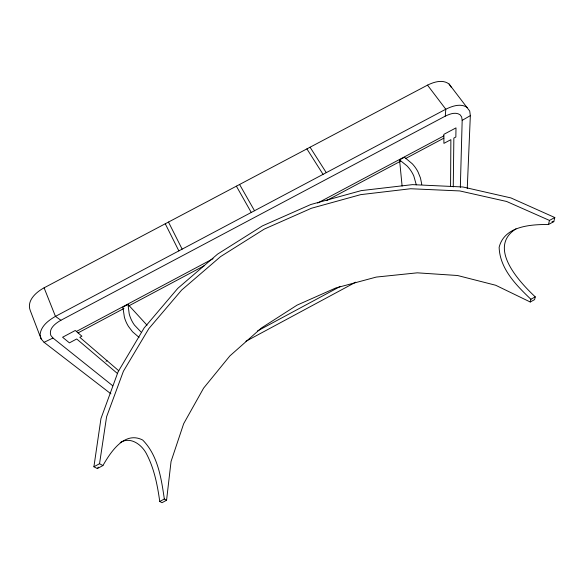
<?xml version="1.0" encoding="UTF-8"?>
<svg xmlns="http://www.w3.org/2000/svg" width="584" height="584" viewBox="0 0 584 584"><rect width="100%" height="100%" fill="white"/><g stroke="black" fill="none" stroke-linecap="round" stroke-linejoin="round"><path stroke-width="0.88" d="M450.571 186.566L450.877 139.664L443.913 143.372L443.847 134.357L455.994 127.889L455.849 137.014L453.856 138.079L453.257 186.924M460.331 187.384L462.178 120.37L461.652 116.997L460.09 114.778C455.513 111.653 449.738 114.011 445.271 116.143L60.911 320.273C55.677 323.215 48.428 328.507 50.815 335.428L52.961 338.019L112.756 385.79M467.251 188.464L470.339 115.617L469.711 111.055L449.081 84.03C442.643 79.176 434.036 81.935 427.503 85.133L44.092 287.824C36.193 292.102 26.338 300.651 30.31 310.651L41.114 338.888L44.077 342.326L110.902 393.82M445.271 116.143L445.796 109.223L427.503 85.133M120.209 442.562C130.904 435.956 142.569 445.227 147.073 454.987C154.439 469.441 157.49 485.559 159.76 501.488L162.038 502.685L166.571 500.218L171.054 461.484L183.675 423.692L203.604 388.134L229.87 355.919L261.406 327.989L297.095 305.125L335.785 287.978L376.264 277.079L417.29 272.83L457.549 275.509L495.67 285.248L530.25 301.994L534.586 299.628L535.265 296.876C519.22 281.838 487.049 247.266 516.008 228.804M166.571 500.218L164.338 498.999C161.264 478.311 158.008 455.527 142.686 440.029C124.545 430.715 110.734 451.958 102.915 465.55L97.331 468.572L93.907 466.762L100.966 418.538L118.107 371.767L144.131 327.967L177.748 288.394L217.628 254.084L262.413 225.891L310.746 204.531L361.248 190.61L412.472 184.632L462.9 186.982L510.927 197.925L554.8 217.533L553.785 221.643L548.5 224.504C530.338 224.38 504.437 226.096 499.13 247.287C499.875 268.808 516.198 285.233 530.893 299.256L530.25 301.994M93.907 466.762L99.543 463.711L106.587 416.779L123.399 371.263L148.84 328.617L181.653 290.065L220.562 256.624L264.253 229.118L311.396 208.269L360.649 194.647L410.603 188.742L459.791 190.939L506.627 201.473L549.464 220.423L554.8 217.533M548.5 224.504L549.464 220.423M97.331 468.572L98.243 467.134M462.178 120.37L470.339 115.617M159.76 501.488L164.338 498.999M530.893 299.256L535.265 296.876M257.493 330.967L340.406 286.364M245.915 341.29L355.729 282.182M105.996 361.262L107.04 360.7M76.409 331.449L213.102 258.697M317.623 203.064L443.862 135.882M147.044 325.215L127.998 304.425L122.881 307.147L124.407 317.294A47.684 41.172 -35.7 0 0 128.465 326.427L132.539 331.77L139.087 337.406M402.106 186.077L399.558 159.885L404.5 157.249L412.348 163.841A47.056 40.208 -11.8 0 1 418.027 171.93L420.48 178.01L421.794 184.529M78.073 332.895L123.903 308.498M128.728 305.928L204.298 265.698M326.5 200.641L400.463 161.264M405.289 158.695L443.876 138.153M44.077 342.326L52.961 338.019M551.982 221.701L553.785 221.643M467.419 107.631C460.849 102.959 452.33 106.069 445.796 109.223L55.451 316.375C48.508 320.39 40.887 326.054 40.077 334.676L41.114 338.888M99.543 463.711L102.915 465.55M399.558 159.885L406.99 165.878A44.282 37.865 -12 0 1 413.8 175.988L416.297 184.814M60.911 320.273L55.451 316.375L44.092 287.824M117.464 373.519L76.708 338.976L69.423 342.859L62.583 337.238L75.292 330.478L81.906 336.209L79.825 337.318L118.778 370.782M140.948 331.931L134.451 325.076A44.858 38.756 -35.4 0 1 129.21 313.893L127.998 304.425M449.081 84.03L451.49 87.6M310.067 147.212L326.273 172.652M306.899 148.891L323.054 174.361M239.579 184.478L254.514 210.736M236.381 186.165L251.259 212.459M168.491 222.059L182.135 249.142M165.265 223.767L178.857 250.886"/></g></svg>
